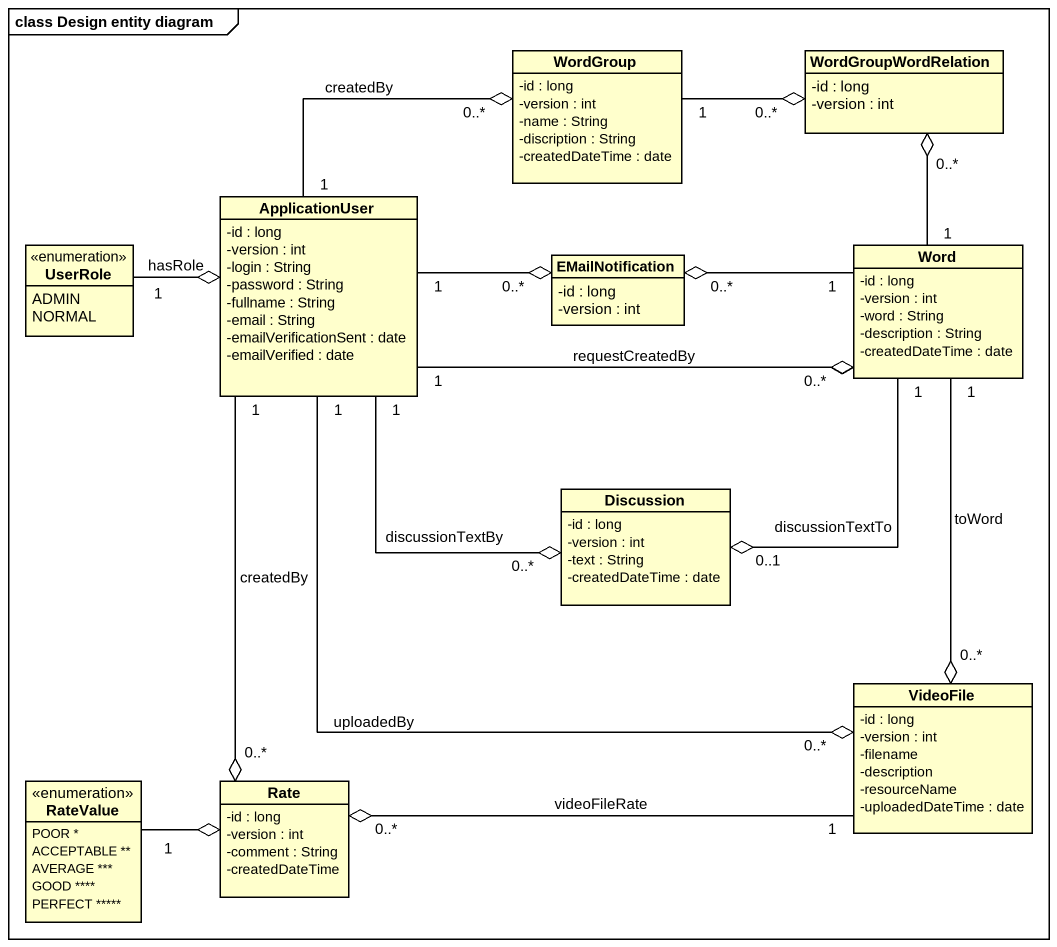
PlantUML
@startuml
mainframe class Design entity diagram
hide circle
hide empty members
skinparam classAttributeIconSize 0
class WordGroup {
  -id : long
  -version : int
  -name : String
  -discription : String
  -createdDateTime : date
}
class WordGroupWordRelation {
  -id : long
  -version : int
}
class ApplicationUser {
  -id : long
  -version : int
  -login : String
  -password : String
  -fullname : String
  -email : String
  -emailVerificationSent : date
  -emailVerified : date
}
enum UserRole {
  ADMIN
  NORMAL
}
class EMailNotification {
  -id : long
  -version : int
}
class Word {
  -id : long
  -version : int
  -word : String
  -description : String
  -createdDateTime : date
}
class Discussion {
  -id : long
  -version : int
  -text : String
  -createdDateTime : date
}
class VideoFile {
  -id : long
  -version : int
  -filename
  -description
  -resourceName
  -uploadedDateTime : date
}
enum RateValue {
  POOR *
  ACCEPTABLE **
  AVERAGE ***
  GOOD ~**~**
  PERFECT ~**~***
}
class Rate {
  -id : long
  -version : int
  -comment : String
  -createdDateTime
}
WordGroup "0..*" o-- "1" ApplicationUser : createdBy
WordGroupWordRelation "0..*" o-left- "1" WordGroup
WordGroupWordRelation "0..*" o-- "1" Word
ApplicationUser "1" o-left- UserRole : hasRole
EMailNotification "0..*" o-left- "1" ApplicationUser
EMailNotification "0..*" o-right- "1" Word
Word "0..*" o-left- "1" ApplicationUser : requestCreatedBy
Discussion "0..*" o-up- "1" ApplicationUser : discussionTextBy
Discussion "0..1" o-up- "1" Word : discussionTextTo
VideoFile "0..*" o-up- "1" ApplicationUser : uploadedBy
VideoFile "0..*" o-up- "1" Word : toWord
Rate "0..*" o-up- "1" ApplicationUser : createdBy
Rate "0..*" o-right- "1" VideoFile : videoFileRate
Rate "1" o-left- RateValue
@enduml
